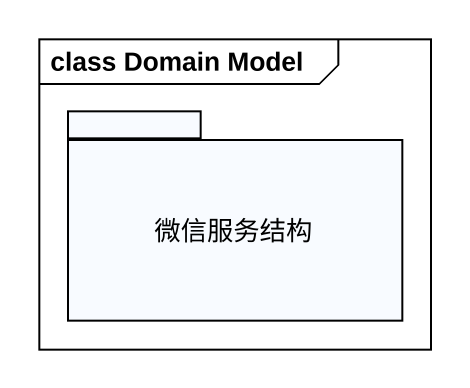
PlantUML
@startuml
mainframe class Domain Model
package 微信服务结构 {
}
@enduml
